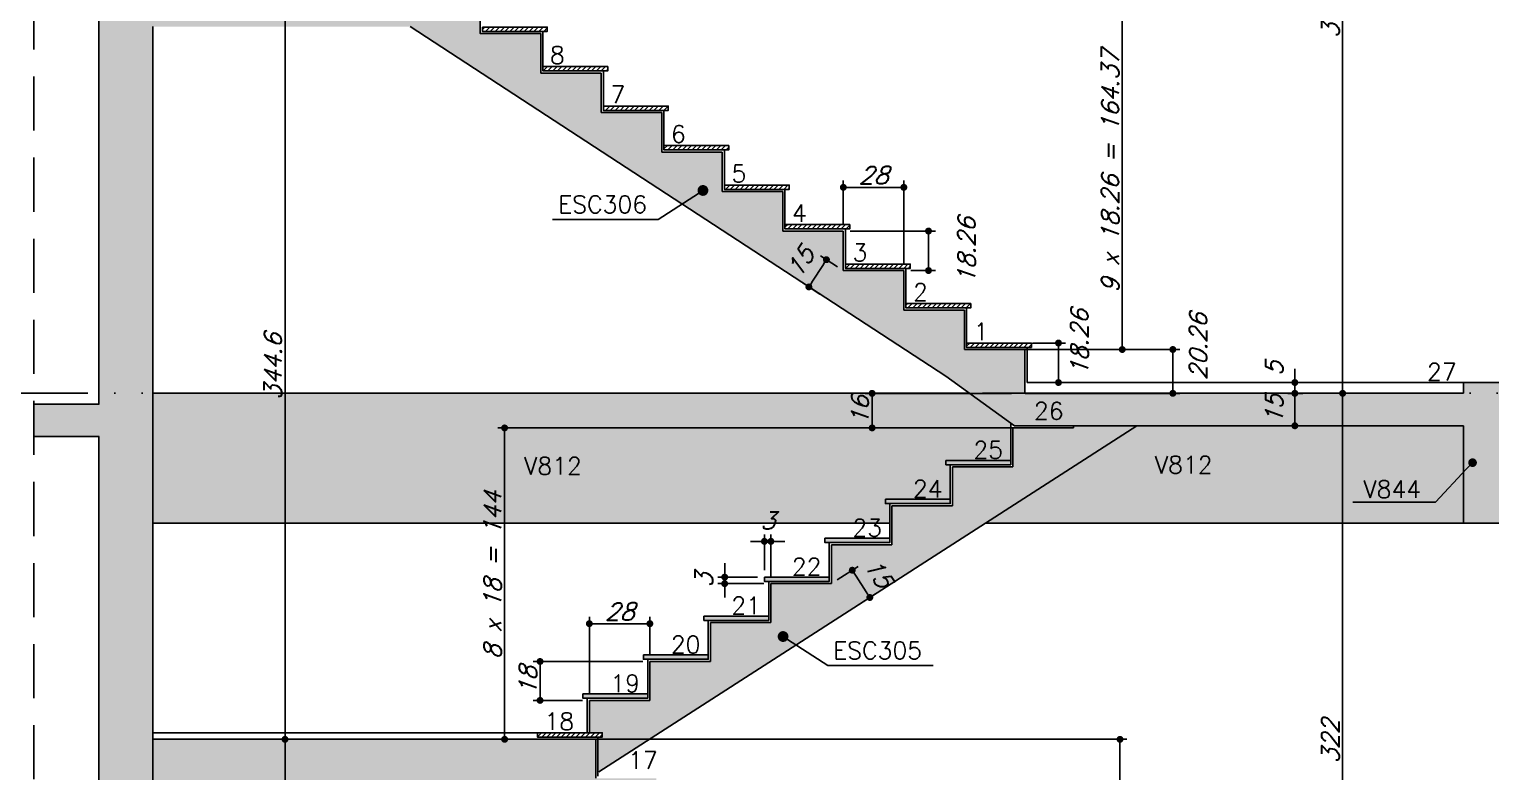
# Model space of a CAD drawing. Header units: millimetres. Extents: x 7530 to 14400, y -7174 to -2969.
# Drawn here: x 7871 to 8548, y -5104 to -4761 of the extents above; entities that cross this region are included whole.
import ezdxf
from ezdxf import colors
from ezdxf.entities.mleader import LeaderData, LeaderLine
from ezdxf.math import Vec2, Vec3

# ---------------------------------------------------------------- set-up
doc = ezdxf.new("R2010")
doc.units = ezdxf.units.MM
doc.header["$LTSCALE"] = 50
doc.header["$PDMODE"] = 3
doc.linetypes.add('DASHED', pattern=[0.75, 0.5, -0.25])
doc.linetypes.add('DIVIDE2', pattern=[0.625, 0.25, -0.125, 0, -0.125, 0, -0.125])
for name, color, linetype in [('F-AUX-RED', 1, 'Continuous'), ('F-BOCEL CORTE', 2, 'Continuous'), ('F-BOCEL VISTA', 253, 'Continuous'), ('F-CORTE', 4, 'Continuous'), ('F-COTAS', 106, 'Continuous'), ('F-EIXOS-DET', 1, 'Continuous'), ('F-ESC CORTE', 4, 'Continuous'), ('F-ESC NOME', 2, 'Continuous'), ('F-ESC NUM', 2, 'Continuous'), ('F-ESC SOLIDO CORTE', 71, 'Continuous'), ('F-ESC VISTA', 2, 'Continuous'), ('F-REV_VISTA', 254, 'Continuous'), ('F-REVESTIMENTO', 1, 'Continuous'), ('F-SOLIDO', 71, 'Continuous'), ('F-TEXTO-YELLOW', 2, 'Continuous'), ('F-VISTA', 2, 'Continuous'), ('F-VISTA SÓLIDO', 254, 'Continuous'), ('F-VISTA SÓLIDO ESCADA', 253, 'Continuous')]:
    doc.layers.add(name, color=color, linetype=linetype)
doc.styles.add('5385-ARQ-PB-BAS-PLA-TER-TORRE-A-106-TXT$0$R60-75', font='romans.shx', dxfattribs={"height": 0.1125})
doc.styles.add('CP-TEXT-INCL', font='romans.shx', dxfattribs={"oblique": 20})
doc.styles.add('ROMANS', font='romans.shx')
doc.styles.get("Standard").update_dxf_attribs({"font": 'romans.shx'})
doc.dimstyles.new('CP-COTAS-50', dxfattribs={"dimscale": 0.64, "dimtxt": 12.5, "dimasz": 5, "dimexe": 5, "dimexo": 5, "dimgap": 2.5, "dimtad": 1, "dimdec": 1, "dimdsep": 46, "dimtxsty": 'CP-TEXT-INCL', "dimblk1": 'DOT', "dimblk2": 'DOT', "dimsah": 1, "dimcen": 9, "dimclrd": 256, "dimclre": 256, "dimclrt": 256, "dimadec": 0, "dimazin": 0, "dimtfac": 1, "dimtdec": 1, "dimtmove": 2, "dimatfit": 3, "dimldrblk": 'DOT', "dimfxl": 5, "dimtolj": 1, "dimarcsym": 0})

# ---------------------------------------------------------------- blocks, each defined once
blk = doc.blocks.new('A$C641cacc2')
at = {"layer": 'F-EIXOS-DET'}
blk.add_lwpolyline([(13416.17, -5663.79), (13306.17, -5663.79)], dxfattribs=at)
at = {"layer": 'F-EIXOS-DET', "color": 252, "linetype": 'DIVIDE2', "ltscale": 2}
blk.add_lwpolyline([(13416.17, -5663.79), (14211.67, -5663.79)], dxfattribs=at)
blk = doc.blocks.new('BOCEL_EST')
at = {"layer": 'F-BOCEL CORTE'}
h = blk.add_hatch(dxfattribs=at)
h.set_pattern_fill('ANSI31', color=2, scale=0.5)
h.paths.add_polyline_path([(13.59, -262.25), (13.59, -260.25), (-16.41, -260.25), (-16.41, -262.25)])
at = {"layer": 'F-BOCEL CORTE', "color": 2}
blk.add_lwpolyline([(-16.41, -260.25), (-16.41, -262.25), (13.59, -262.25), (13.59, -260.25), (-16.41, -260.25)], dxfattribs=at)
blk = doc.blocks.new('BOCEL_VISTA_EST')
at = {"layer": 'F-BOCEL VISTA'}
h = blk.add_hatch(color=254, dxfattribs=at)
h.dxf.hatch_style = 1
h.paths.add_polyline_path([(-209.57, -462.94), (-209.57, -460.94), (-239.57, -460.94), (-239.57, -462.94)])
blk.add_lwpolyline([(-239.57, -460.94), (-239.57, -462.94), (-209.57, -462.94), (-209.57, -460.94), (-239.57, -460.94)], dxfattribs=at)
blk = doc.blocks.new('_DOT')
at = {"color": 0, "linetype": 'ByBlock'}
blk.add_line((-0.5, 0), (-1, 0), dxfattribs=at)
at = {"color": 0, "linetype": 'ByBlock', "const_width": 0.5}
blk.add_lwpolyline([(-0.25, 0, 1), (0.25, 0, 1)], format="xyb", close=True, dxfattribs=at)
blk = doc.blocks.new('*D322')
at = {"layer": 'DEFPOINTS', "color": 0, "transparency": 16777216}
for p in [(8107.72, -5052.93), (8158.53, -5052.93), (8130.53, -5070.93)]:
    blk.add_point(p, dxfattribs=at)
at = {"layer": 'F-COTAS', "lineweight": -2, "transparency": 16777216}
for p, q in [((8155.33, -5052.93), (8104.52, -5052.93)), ((8107.72, -5067.73), (8107.72, -5056.13)), ((8127.33, -5070.93), (8104.52, -5070.93))]:
    blk.add_line(p, q, dxfattribs=at)
at = {"layer": 'F-COTAS', "lineweight": -2, "transparency": 16777216, "xscale": 3.2, "yscale": 3.2, "zscale": 3.2}
for p, rotation in [((8107.72, -5052.93), 90), ((8107.72, -5070.93), 270)]:
    blk.add_blockref('_DOT', p, dxfattribs=dict(at, rotation=rotation))
at = {"layer": 'F-COTAS', "transparency": 16777216, "insert": (8102.12, -5061.93), "char_height": 8, "attachment_point": 5, "rotation": 90, "style": 'CP-TEXT-INCL'}
blk.add_mtext('\\A1;18', dxfattribs=at)
blk = doc.blocks.new('*D323')
at = {"layer": 'DEFPOINTS', "color": 0, "transparency": 16777216}
for p in [(8130.53, -5035.45), (8158.53, -5052.93), (8130.53, -5070.93)]:
    blk.add_point(p, dxfattribs=at)
at = {"layer": 'F-COTAS', "lineweight": -2, "transparency": 16777216}
for p, q in [((8130.53, -5067.73), (8130.53, -5032.25)), ((8155.33, -5035.45), (8133.73, -5035.45)), ((8158.53, -5049.73), (8158.53, -5032.25))]:
    blk.add_line(p, q, dxfattribs=at)
at = {"layer": 'F-COTAS', "lineweight": -2, "transparency": 16777216, "xscale": 3.2, "yscale": 3.2, "zscale": 3.2, "rotation": 180}
blk.add_blockref('_DOT', (8130.53, -5035.45), dxfattribs=at)
at = {"layer": 'F-COTAS', "lineweight": -2, "transparency": 16777216, "xscale": 3.2, "yscale": 3.2, "zscale": 3.2}
blk.add_blockref('_DOT', (8158.53, -5035.45), dxfattribs=at)
at = {"layer": 'F-COTAS', "transparency": 16777216, "insert": (8144.53, -5029.85), "char_height": 8, "attachment_point": 5, "style": 'CP-TEXT-INCL'}
blk.add_mtext('\\A1;28', dxfattribs=at)
blk = doc.blocks.new('*D324')
at = {"layer": 'DEFPOINTS', "color": 0, "transparency": 16777216}
for p in [(8211.53, -4997.38), (8211.53, -5013.93), (8214.53, -5016.93)]:
    blk.add_point(p, dxfattribs=at)
at = {"layer": 'F-COTAS', "lineweight": -2, "transparency": 16777216}
for p, q in [((8208.33, -4997.38), (8205.13, -4997.38)), ((8211.53, -5010.73), (8211.53, -4994.18)), ((8214.53, -4997.38), (8211.53, -4997.38)), ((8214.53, -5013.73), (8214.53, -4994.18)), ((8217.73, -4997.38), (8220.93, -4997.38))]:
    blk.add_line(p, q, dxfattribs=at)
at = {"layer": 'F-COTAS', "lineweight": -2, "transparency": 16777216, "xscale": 3.2, "yscale": 3.2, "zscale": 3.2}
blk.add_blockref('_DOT', (8211.53, -4997.38), dxfattribs=at)
at = {"layer": 'F-COTAS', "lineweight": -2, "transparency": 16777216, "xscale": 3.2, "yscale": 3.2, "zscale": 3.2, "rotation": 180}
blk.add_blockref('_DOT', (8214.53, -4997.38), dxfattribs=at)
at = {"layer": 'F-COTAS', "transparency": 16777216, "insert": (8213.03, -4987.78), "char_height": 8, "attachment_point": 5, "style": 'CP-TEXT-INCL'}
blk.add_mtext('\\A1;3', dxfattribs=at)
blk = doc.blocks.new('*D325')
at = {"layer": 'DEFPOINTS', "color": 0, "transparency": 16777216}
for p in [(8193.15, -5013.93), (8211.53, -5013.93), (8214.53, -5016.93)]:
    blk.add_point(p, dxfattribs=at)
at = {"layer": 'F-COTAS', "lineweight": -2, "transparency": 16777216}
for p, q in [((8193.15, -5010.73), (8193.15, -5007.53)), ((8208.33, -5013.93), (8189.95, -5013.93)), ((8211.33, -5016.93), (8189.95, -5016.93)), ((8193.15, -5016.93), (8193.15, -5013.93)), ((8193.15, -5020.13), (8193.15, -5023.33))]:
    blk.add_line(p, q, dxfattribs=at)
at = {"layer": 'F-COTAS', "lineweight": -2, "transparency": 16777216, "xscale": 3.2, "yscale": 3.2, "zscale": 3.2}
for p, rotation in [((8193.15, -5013.93), 270), ((8193.15, -5016.93), 90)]:
    blk.add_blockref('_DOT', p, dxfattribs=dict(at, rotation=rotation))
at = {"layer": 'F-COTAS', "transparency": 16777216, "insert": (8183.55, -5015.43), "char_height": 8, "attachment_point": 5, "rotation": 90, "style": 'CP-TEXT-INCL'}
blk.add_mtext('\\A1;3', dxfattribs=at)
blk = doc.blocks.new('*D348')
at = {"layer": 'DEFPOINTS', "color": 0, "transparency": 16777216}
for p in [(8242.53, -5016.93), (8260.29, -5023.34), (8250.64, -5029.54)]:
    blk.add_point(p, dxfattribs=at)
at = {"layer": 'F-COTAS', "lineweight": -2, "transparency": 16777216}
for p, q in [((8245.22, -5015.2), (8254.87, -5008.99)), ((8253.91, -5013.42), (8258.56, -5020.65)), ((8253.33, -5027.81), (8262.98, -5021.61))]:
    blk.add_line(p, q, dxfattribs=at)
at = {"layer": 'F-COTAS', "lineweight": -2, "transparency": 16777216, "xscale": 3.2, "yscale": 3.2, "zscale": 3.2}
for p, rotation in [((8252.18, -5010.73), 122.7352262721097), ((8260.29, -5023.34), 302.7352262721097)]:
    blk.add_blockref('_DOT', p, dxfattribs=dict(at, rotation=rotation))
at = {"layer": 'F-COTAS', "transparency": 16777216, "insert": (8264.31, -5011.84), "char_height": 8, "attachment_point": 5, "rotation": 302.73523, "style": 'CP-TEXT-INCL'}
blk.add_mtext('\\A1;15', dxfattribs=at)
blk = doc.blocks.new('*D353')
at = {"layer": 'DEFPOINTS', "color": 0, "transparency": 16777216}
for p in [(8248.03, -4872.14), (8232.1, -4879.73), (8239.92, -4884.76)]:
    blk.add_point(p, dxfattribs=at)
at = {"layer": 'F-COTAS', "lineweight": -2, "transparency": 16777216}
for p, q in [((8245.34, -4870.41), (8237.52, -4865.39)), ((8238.49, -4869.81), (8233.83, -4877.04)), ((8237.22, -4883.03), (8229.41, -4878))]:
    blk.add_line(p, q, dxfattribs=at)
at = {"layer": 'F-COTAS', "lineweight": -2, "transparency": 16777216, "xscale": 3.2, "yscale": 3.2, "zscale": 3.2}
for p, rotation in [((8240.22, -4867.12), 57.26477372789033), ((8232.1, -4879.73), 237.2647737278903)]:
    blk.add_blockref('_DOT', p, dxfattribs=dict(at, rotation=rotation))
at = {"layer": 'F-COTAS', "transparency": 16777216, "insert": (8228.08, -4868.23), "char_height": 8, "attachment_point": 5, "rotation": 57.26477, "style": 'CP-TEXT-INCL'}
blk.add_mtext('\\A1;15', dxfattribs=at)
blk = doc.blocks.new('*D355')
at = {"layer": 'DEFPOINTS', "color": 0, "transparency": 16777216}
for p in [(8329.03, -4908.66), (8400.5, -4908.66), (8329.03, -4928.93)]:
    blk.add_point(p, dxfattribs=at)
at = {"layer": 'F-COTAS', "lineweight": -2, "transparency": 16777216}
for p, q in [((8332.23, -4908.66), (8403.7, -4908.66)), ((8400.5, -4925.73), (8400.5, -4911.86)), ((8332.23, -4928.93), (8403.7, -4928.93))]:
    blk.add_line(p, q, dxfattribs=at)
at = {"layer": 'F-COTAS', "lineweight": -2, "transparency": 16777216, "xscale": 3.2, "yscale": 3.2, "zscale": 3.2}
for p, rotation in [((8400.5, -4908.66), 90), ((8400.5, -4928.93), 270)]:
    blk.add_blockref('_DOT', p, dxfattribs=dict(at, rotation=rotation))
at = {"layer": 'F-COTAS', "transparency": 16777216, "insert": (8412.24, -4907.37), "char_height": 8, "attachment_point": 5, "rotation": 90, "style": 'CP-TEXT-INCL'}
blk.add_mtext('\\A1;20.26', dxfattribs=at)
blk = doc.blocks.new('*D356')
at = {"layer": 'DEFPOINTS', "color": 0, "transparency": 16777216}
for p in [(8332.43, -4905.66), (8347.59, -4905.66), (8332.43, -4923.93)]:
    blk.add_point(p, dxfattribs=at)
at = {"layer": 'F-COTAS', "lineweight": -2, "transparency": 16777216}
for p, q in [((8335.63, -4905.66), (8350.79, -4905.66)), ((8347.59, -4920.73), (8347.59, -4908.86)), ((8335.63, -4923.93), (8350.79, -4923.93))]:
    blk.add_line(p, q, dxfattribs=at)
at = {"layer": 'F-COTAS', "lineweight": -2, "transparency": 16777216, "xscale": 3.2, "yscale": 3.2, "zscale": 3.2}
for p, rotation in [((8347.59, -4905.66), 90), ((8347.59, -4923.93), 270)]:
    blk.add_blockref('_DOT', p, dxfattribs=dict(at, rotation=rotation))
at = {"layer": 'F-COTAS', "transparency": 16777216, "insert": (8357.29, -4905.53), "char_height": 8, "attachment_point": 5, "rotation": 90, "style": 'CP-TEXT-INCL'}
blk.add_mtext('\\A1;18.26', dxfattribs=at)
blk = doc.blocks.new('*D357')
at = {"layer": 'DEFPOINTS', "color": 0, "transparency": 16777216}
for p in [(8248.03, -4853.87), (8276.03, -4872.14), (8287.45, -4872.14)]:
    blk.add_point(p, dxfattribs=at)
at = {"layer": 'F-COTAS', "lineweight": -2, "transparency": 16777216}
for p, q in [((8251.23, -4853.87), (8290.65, -4853.87)), ((8287.45, -4857.07), (8287.45, -4868.94)), ((8279.23, -4872.14), (8290.65, -4872.14))]:
    blk.add_line(p, q, dxfattribs=at)
at = {"layer": 'F-COTAS', "lineweight": -2, "transparency": 16777216, "xscale": 3.2, "yscale": 3.2, "zscale": 3.2}
for p, rotation in [((8287.45, -4853.87), 90), ((8287.45, -4872.14), 270)]:
    blk.add_blockref('_DOT', p, dxfattribs=dict(at, rotation=rotation))
at = {"layer": 'F-COTAS', "transparency": 16777216, "insert": (8305.05, -4863.01), "char_height": 8, "attachment_point": 5, "rotation": 90, "style": 'CP-TEXT-INCL'}
blk.add_mtext('\\A1;18.26', dxfattribs=at)
blk = doc.blocks.new('*D358')
at = {"layer": 'DEFPOINTS', "color": 0, "transparency": 16777216}
for p in [(8248.03, -4833.67), (8248.03, -4853.87), (8276.03, -4872.14)]:
    blk.add_point(p, dxfattribs=at)
at = {"layer": 'F-COTAS', "lineweight": -2, "transparency": 16777216}
for p, q in [((8248.03, -4850.67), (8248.03, -4830.47)), ((8272.83, -4833.67), (8251.23, -4833.67)), ((8276.03, -4868.94), (8276.03, -4830.47))]:
    blk.add_line(p, q, dxfattribs=at)
at = {"layer": 'F-COTAS', "lineweight": -2, "transparency": 16777216, "xscale": 3.2, "yscale": 3.2, "zscale": 3.2, "rotation": 180}
blk.add_blockref('_DOT', (8248.03, -4833.67), dxfattribs=at)
at = {"layer": 'F-COTAS', "lineweight": -2, "transparency": 16777216, "xscale": 3.2, "yscale": 3.2, "zscale": 3.2}
blk.add_blockref('_DOT', (8276.03, -4833.67), dxfattribs=at)
at = {"layer": 'F-COTAS', "transparency": 16777216, "insert": (8262.03, -4828.07), "char_height": 8, "attachment_point": 5, "style": 'CP-TEXT-INCL'}
blk.add_mtext('\\A1;28', dxfattribs=at)
blk = doc.blocks.new('*D363')
at = {"layer": 'DEFPOINTS', "color": 0, "transparency": 16777216}
for p in [(8479.04, -4928.93), (8479.04, -4928.93), (8484.52, -5250.93)]:
    blk.add_point(p, dxfattribs=at)
at = {"layer": 'F-COTAS', "lineweight": -2, "transparency": 16777216}
for p, q in [((8479.04, -5247.73), (8479.04, -4932.13)), ((8481.32, -5250.93), (8475.84, -5250.93))]:
    blk.add_line(p, q, dxfattribs=at)
at = {"layer": 'F-COTAS', "lineweight": -2, "transparency": 16777216, "xscale": 3.2, "yscale": 3.2, "zscale": 3.2}
for p, rotation in [((8479.04, -4928.93), 90), ((8479.04, -5250.93), 270)]:
    blk.add_blockref('_DOT', p, dxfattribs=dict(at, rotation=rotation))
at = {"layer": 'F-COTAS', "transparency": 16777216, "insert": (8473.44, -5089.93), "char_height": 8, "attachment_point": 5, "rotation": 90, "style": 'CP-TEXT-INCL'}
blk.add_mtext('\\A1;322', dxfattribs=at)
blk = doc.blocks.new('*D364')
at = {"layer": 'DEFPOINTS', "color": 0, "transparency": 16777216}
for p in [(8479.04, -4579.93), (8479.04, -4579.93), (8479.04, -4928.93)]:
    blk.add_point(p, dxfattribs=at)
at = {"layer": 'F-COTAS', "lineweight": -2, "transparency": 16777216}
blk.add_line((8479.04, -4925.73), (8479.04, -4583.13), dxfattribs=at)
at = {"layer": 'F-COTAS', "lineweight": -2, "transparency": 16777216, "xscale": 3.2, "yscale": 3.2, "zscale": 3.2}
for p, rotation in [((8479.04, -4579.93), 90), ((8479.04, -4928.93), 270)]:
    blk.add_blockref('_DOT', p, dxfattribs=dict(at, rotation=rotation))
at = {"layer": 'F-COTAS', "transparency": 16777216, "insert": (8473.44, -4754.43), "char_height": 8, "attachment_point": 5, "rotation": 90, "style": 'CP-TEXT-INCL'}
blk.add_mtext('\\A1;349', dxfattribs=at)
blk = doc.blocks.new('*D370')
at = {"layer": 'DEFPOINTS', "color": 0, "transparency": 16777216}
for p in [(8456.95, -4928.93), (8461.58, -4928.93), (8461.58, -4943.93)]:
    blk.add_point(p, dxfattribs=at)
at = {"layer": 'F-COTAS', "lineweight": -2, "transparency": 16777216}
for p, q in [((8458.38, -4928.93), (8453.75, -4928.93)), ((8456.95, -4940.73), (8456.95, -4932.13)), ((8458.38, -4943.93), (8453.75, -4943.93))]:
    blk.add_line(p, q, dxfattribs=at)
at = {"layer": 'F-COTAS', "lineweight": -2, "transparency": 16777216, "xscale": 3.2, "yscale": 3.2, "zscale": 3.2}
for p, rotation in [((8456.95, -4928.93), 90), ((8456.95, -4943.93), 270)]:
    blk.add_blockref('_DOT', p, dxfattribs=dict(at, rotation=rotation))
at = {"layer": 'F-COTAS', "transparency": 16777216, "insert": (8447.35, -4936.43), "char_height": 8, "attachment_point": 5, "rotation": 90, "style": 'CP-TEXT-INCL'}
blk.add_mtext('\\A1;15', dxfattribs=at)
blk = doc.blocks.new('*D371')
at = {"layer": 'DEFPOINTS', "color": 0, "transparency": 16777216}
for p in [(8456.95, -4923.93), (8463.78, -4923.93), (8463.78, -4928.93)]:
    blk.add_point(p, dxfattribs=at)
at = {"layer": 'F-COTAS', "lineweight": -2, "transparency": 16777216}
for p, q in [((8456.95, -4920.73), (8456.95, -4917.53)), ((8460.58, -4923.93), (8453.75, -4923.93)), ((8460.58, -4928.93), (8453.75, -4928.93)), ((8456.95, -4928.93), (8456.95, -4923.93)), ((8456.95, -4932.13), (8456.95, -4935.33))]:
    blk.add_line(p, q, dxfattribs=at)
at = {"layer": 'F-COTAS', "lineweight": -2, "transparency": 16777216, "xscale": 3.2, "yscale": 3.2, "zscale": 3.2}
for p, rotation in [((8456.95, -4923.93), 270), ((8456.95, -4928.93), 90)]:
    blk.add_blockref('_DOT', p, dxfattribs=dict(at, rotation=rotation))
at = {"layer": 'F-COTAS', "transparency": 16777216, "insert": (8447.35, -4917.55), "char_height": 8, "attachment_point": 5, "rotation": 90, "style": 'CP-TEXT-INCL'}
blk.add_mtext('\\A1;5', dxfattribs=at)
blk = doc.blocks.new('*D377')
at = {"layer": 'DEFPOINTS', "color": 0, "transparency": 16777216}
for p in [(7989.72, -5088.93), (7989.72, -5088.93), (7988.16, -5412.93)]:
    blk.add_point(p, dxfattribs=at)
at = {"layer": 'F-COTAS', "lineweight": -2, "transparency": 16777216}
for p, q in [((7989.72, -5409.73), (7989.72, -5092.13)), ((7991.36, -5412.93), (7992.92, -5412.93))]:
    blk.add_line(p, q, dxfattribs=at)
at = {"layer": 'F-COTAS', "lineweight": -2, "transparency": 16777216, "xscale": 3.2, "yscale": 3.2, "zscale": 3.2}
for p, rotation in [((7989.72, -5088.93), 90), ((7989.72, -5412.93), 270)]:
    blk.add_blockref('_DOT', p, dxfattribs=dict(at, rotation=rotation))
at = {"layer": 'F-COTAS', "transparency": 16777216, "insert": (7984.12, -5250.93), "char_height": 8, "attachment_point": 5, "rotation": 90, "style": 'CP-TEXT-INCL'}
blk.add_mtext('\\A1;324', dxfattribs=at)
blk = doc.blocks.new('*D378')
at = {"layer": 'DEFPOINTS', "color": 0, "transparency": 16777216}
for p in [(7989.72, -4744.3), (7989.72, -4744.3), (7989.72, -5088.93)]:
    blk.add_point(p, dxfattribs=at)
at = {"layer": 'F-COTAS', "lineweight": -2, "transparency": 16777216}
blk.add_line((7989.72, -5085.73), (7989.72, -4747.5), dxfattribs=at)
at = {"layer": 'F-COTAS', "lineweight": -2, "transparency": 16777216, "xscale": 3.2, "yscale": 3.2, "zscale": 3.2}
for p, rotation in [((7989.72, -4744.3), 90), ((7989.72, -5088.93), 270)]:
    blk.add_blockref('_DOT', p, dxfattribs=dict(at, rotation=rotation))
at = {"layer": 'F-COTAS', "transparency": 16777216, "insert": (7984.12, -4916.61), "char_height": 8, "attachment_point": 5, "rotation": 90, "style": 'CP-TEXT-INCL'}
blk.add_mtext('\\A1;344.6', dxfattribs=at)
blk = doc.blocks.new('*D384')
at = {"layer": 'DEFPOINTS', "color": 0, "transparency": 16777216}
for p in [(8130.53, -5088.93), (8376.04, -5088.93), (8354.53, -5250.93)]:
    blk.add_point(p, dxfattribs=at)
at = {"layer": 'F-COTAS', "lineweight": -2, "transparency": 16777216}
for p, q in [((8133.73, -5088.93), (8379.24, -5088.93)), ((8376.04, -5247.73), (8376.04, -5092.13)), ((8357.73, -5250.93), (8379.24, -5250.93))]:
    blk.add_line(p, q, dxfattribs=at)
at = {"layer": 'F-COTAS', "lineweight": -2, "transparency": 16777216, "xscale": 3.2, "yscale": 3.2, "zscale": 3.2}
for p, rotation in [((8376.04, -5088.93), 90), ((8376.04, -5250.93), 270)]:
    blk.add_blockref('_DOT', p, dxfattribs=dict(at, rotation=rotation))
at = {"layer": 'F-COTAS', "transparency": 16777216, "insert": (8370.44, -5169.93), "char_height": 8, "attachment_point": 5, "rotation": 90, "style": 'CP-TEXT-INCL'}
blk.add_mtext('\\A1;9 x 18 = 162', dxfattribs=at)
blk = doc.blocks.new('*D385')
at = {"layer": 'DEFPOINTS', "color": 0, "transparency": 16777216}
for p in [(8091.31, -4944.93), (8332.53, -4944.93), (8136.53, -5088.93)]:
    blk.add_point(p, dxfattribs=at)
at = {"layer": 'F-COTAS', "lineweight": -2, "transparency": 16777216}
for p, q in [((8329.33, -4944.93), (8088.11, -4944.93)), ((8091.31, -5085.73), (8091.31, -4948.13)), ((8133.33, -5088.93), (8088.11, -5088.93))]:
    blk.add_line(p, q, dxfattribs=at)
at = {"layer": 'F-COTAS', "lineweight": -2, "transparency": 16777216, "xscale": 3.2, "yscale": 3.2, "zscale": 3.2}
for p, rotation in [((8091.31, -4944.93), 90), ((8091.31, -5088.93), 270)]:
    blk.add_blockref('_DOT', p, dxfattribs=dict(at, rotation=rotation))
at = {"layer": 'F-COTAS', "transparency": 16777216, "insert": (8085.71, -5013.11), "char_height": 8, "attachment_point": 5, "rotation": 90, "style": 'CP-TEXT-INCL'}
blk.add_mtext('\\A1;8 x 18 = 144', dxfattribs=at)
blk = doc.blocks.new('*D386')
at = {"layer": 'DEFPOINTS', "color": 0, "transparency": 16777216}
for p in [(8261.36, -4928.93), (8329.03, -4928.93), (8332.53, -4944.93)]:
    blk.add_point(p, dxfattribs=at)
at = {"layer": 'F-COTAS', "lineweight": -2, "transparency": 16777216}
for p, q in [((8325.83, -4928.93), (8258.16, -4928.93)), ((8261.36, -4941.73), (8261.36, -4932.13)), ((8329.33, -4944.93), (8258.16, -4944.93))]:
    blk.add_line(p, q, dxfattribs=at)
at = {"layer": 'F-COTAS', "lineweight": -2, "transparency": 16777216, "xscale": 3.2, "yscale": 3.2, "zscale": 3.2}
for p, rotation in [((8261.36, -4928.93), 90), ((8261.36, -4944.93), 270)]:
    blk.add_blockref('_DOT', p, dxfattribs=dict(at, rotation=rotation))
at = {"layer": 'F-COTAS', "transparency": 16777216, "insert": (8255.76, -4936.93), "char_height": 8, "attachment_point": 5, "rotation": 90, "style": 'CP-TEXT-INCL'}
blk.add_mtext('\\A1;16', dxfattribs=at)
blk = doc.blocks.new('*D387')
at = {"layer": 'DEFPOINTS', "color": 0, "transparency": 16777216}
for p in [(8080.03, -4744.3), (8377.1, -4744.3), (8329.03, -4908.66)]:
    blk.add_point(p, dxfattribs=at)
at = {"layer": 'F-COTAS', "lineweight": -2, "transparency": 16777216}
for p, q in [((8083.23, -4744.3), (8380.3, -4744.3)), ((8377.1, -4905.46), (8377.1, -4747.5)), ((8332.23, -4908.66), (8380.3, -4908.66))]:
    blk.add_line(p, q, dxfattribs=at)
at = {"layer": 'F-COTAS', "lineweight": -2, "transparency": 16777216, "xscale": 3.2, "yscale": 3.2, "zscale": 3.2}
for p, rotation in [((8377.1, -4744.3), 90), ((8377.1, -4908.66), 270)]:
    blk.add_blockref('_DOT', p, dxfattribs=dict(at, rotation=rotation))
at = {"layer": 'F-COTAS', "transparency": 16777216, "insert": (8371.5, -4826.48), "char_height": 8, "attachment_point": 5, "rotation": 90, "style": 'CP-TEXT-INCL'}
blk.add_mtext('\\A1;9 x 18.26 = 164.37', dxfattribs=at)

msp = doc.modelspace()

# ---------------------------------------------------------------- hatches: boundary and pattern name
at = {"layer": 'F-ESC SOLIDO CORTE'}
h = msp.add_hatch(color=256, dxfattribs=at)
h.dxf.hatch_style = 1
h.paths.add_polyline_path([(7928.528, -4744.296), (7928.528, -4759.296), (8047.569, -4759.296), (8295.529, -4921.029), (8327.17, -4943.927), (8535.028, -4943.927), (8535.028, -4988.927), (8554.028, -4988.927), (8554.028, -4923.927), (8535.028, -4923.927), (8535.028, -4928.927), (8332.028, -4928.927), (8332.028, -4908.664), (8304.028, -4908.664), (8304.028, -4890.401), (8276.028, -4890.401), (8276.028, -4872.138), (8248.028, -4872.138), (8248.028, -4853.875), (8220.028, -4853.875), (8220.028, -4835.612), (8192.028, -4835.612), (8192.028, -4817.348), (8164.028, -4817.348), (8164.028, -4799.085), (8136.028, -4799.085), (8136.028, -4780.822), (8108.028, -4780.822), (8108.028, -4762.559), (8080.028, -4762.559), (8080.028, -4744.296)])
h = msp.add_hatch(color=256, dxfattribs=at)
h.dxf.hatch_style = 1
h.paths.add_polyline_path([(8329.528, -5232.927), (8329.528, -5214.927), (8301.528, -5214.927), (8301.528, -5196.927), (8273.528, -5196.927), (8273.528, -5178.927), (8245.528, -5178.927), (8245.528, -5160.927), (8217.528, -5160.927), (8217.528, -5142.927), (8189.528, -5142.927), (8189.528, -5124.927), (8161.528, -5124.927), (8161.528, -5106.927), (8133.528, -5106.927), (8133.528, -5088.927), (7928.528, -5088.927), (7928.528, -5110.927), (8099.067, -5110.927), (8351.067, -5272.927), (8535.028, -5272.927), (8535.028, -5290.927), (8554.028, -5290.927), (8554.028, -5250.927), (8535.028, -5250.927), (8357.528, -5250.927), (8357.528, -5232.927)])
at = {"layer": 'F-SOLIDO'}
h = msp.add_hatch(color=256, dxfattribs=at)
h.dxf.hatch_style = 1
h.paths.add_polyline_path([(8554.028, -5774.927), (7928.528, -5774.927), (7928.528, -5789.927), (8535.028, -5789.927), (8535.028, -5819.927), (8554.028, -5819.927)])
h.paths.add_polyline_path([(7928.528, -3502.927), (7903.528, -3502.927), (7903.528, -3562.927), (7873.528, -3562.927), (7873.528, -3577.927), (7903.528, -3577.927), (7903.528, -3904.927), (7873.528, -3904.927), (7873.528, -3919.927), (7903.528, -3919.927), (7903.528, -4246.927), (7873.528, -4246.927), (7873.528, -4261.927), (7903.528, -4261.927), (7903.528, -4588.927), (7873.528, -4588.927), (7873.528, -4603.927), (7903.528, -4603.927), (7903.528, -4933.925), (7873.528, -4933.925), (7873.528, -4948.925), (7903.528, -4948.925), (7903.528, -5774.927), (7873.528, -5774.927), (7873.528, -5789.927), (7903.528, -5789.927), (7903.528, -5819.927), (7928.528, -5819.927)])
at = {"layer": 'F-VISTA SÓLIDO'}
h = msp.add_hatch(color=256, dxfattribs=at)
h.dxf.hatch_style = 1
h.paths.add_polyline_path([(8554.028, -5290.927), (8535.028, -5290.927), (8535.028, -5414.927), (8554.028, -5414.927)])
h.paths.add_polyline_path([(8269.528, -4988.927), (8269.528, -4979.927), (8267.528, -4979.927), (8267.528, -4977.927), (8297.528, -4977.927), (8297.528, -4961.927), (8295.528, -4961.927), (8295.528, -4959.927), (8325.528, -4959.927), (8325.528, -4943.927), (8325.528, -4942.739), (8306.443, -4928.927), (7928.528, -4928.927), (7928.528, -4988.927)])
h = msp.add_hatch(color=256, dxfattribs=at)
h.dxf.hatch_style = 1
h.paths.add_polyline_path([(8535.028, -4988.927), (8535.028, -4943.927), (8383.823, -4943.927), (8313.823, -4988.927)])
at = {"layer": 'F-VISTA SÓLIDO ESCADA'}
h = msp.add_hatch(color=256, dxfattribs=at)
h.dxf.hatch_style = 1
h.paths.add_polyline_path([(8383.823, -4943.927), (8354.528, -4943.927), (8354.528, -4944.927), (8326.528, -4944.927), (8326.528, -4962.927), (8298.528, -4962.927), (8298.528, -4980.927), (8270.528, -4980.927), (8270.528, -4998.927), (8242.528, -4998.927), (8242.528, -5016.927), (8214.528, -5016.927), (8214.528, -5034.927), (8186.528, -5034.927), (8186.528, -5052.927), (8158.528, -5052.927), (8158.528, -5070.927), (8130.528, -5070.927), (8130.528, -5085.927), (8136.528, -5085.927), (8136.528, -5087.927), (8134.528, -5087.927), (8134.528, -5103.927), (8134.934, -5103.927)])

# ---------------------------------------------------------------- linework, layer by layer
at = {"layer": 'F-AUX-RED', "color": 1, "linetype": 'DASHED'}
msp.add_line((7873.528, -5819.927), (7873.528, -3502.927), dxfattribs=at)
at = {"layer": 'F-CORTE'}
for p, q in [((7903.528, -4933.925), (7903.528, -4603.927)), ((7928.528, -5110.927), (7928.528, -4759.296)), ((7903.528, -5424.925), (7903.528, -4948.925))]:
    msp.add_line(p, q, dxfattribs=at)
for points in [[(7903.692, -4933.925), (7873.692, -4933.925)], [(7903.692, -4948.925), (7873.692, -4948.925)]]:
    msp.add_lwpolyline(points, dxfattribs=at)
at = {"layer": 'F-ESC CORTE'}
for p, q in [((8108.028, -4762.559), (8108.028, -4780.822)), ((8136.028, -4780.822), (8136.028, -4799.085)), ((8164.028, -4799.085), (8164.028, -4817.348)), ((8192.028, -4817.348), (8192.028, -4835.612)), ((8220.028, -4835.612), (8220.028, -4853.875)), ((8248.028, -4853.875), (8248.028, -4872.138)), ((8276.028, -4872.138), (8276.028, -4890.401)), ((8304.028, -4890.401), (8304.028, -4908.664)), ((8332.028, -4908.664), (8332.028, -4928.927)), ((8332.028, -4928.927), (8535.028, -4928.927)), ((8133.528, -5088.927), (8133.528, -5106.927))]:
    msp.add_line(p, q, dxfattribs=at)
for points in [[(8080.028, -4744.296), (8080.028, -4762.559), (8108.028, -4762.559)], [(8535.028, -4943.927), (8327.17, -4943.927), (8295.529, -4921.029), (8047.569, -4759.296)], [(8108.028, -4780.822), (8136.028, -4780.822)], [(8136.028, -4799.085), (8164.028, -4799.085)], [(8164.028, -4817.348), (8192.028, -4817.348)], [(8192.028, -4835.612), (8220.028, -4835.612)], [(8220.028, -4853.875), (8248.028, -4853.875)], [(8248.028, -4872.138), (8276.028, -4872.138)], [(8276.028, -4890.401), (8304.028, -4890.401)], [(8304.028, -4908.664), (8332.028, -4908.664)], [(8535.028, -4923.927), (8535.028, -4928.927)], [(8554.028, -4923.927), (8554.028, -4988.927), (8535.028, -4988.927), (8535.028, -4943.927)], [(8535.028, -4923.927), (8554.028, -4923.927)], [(7928.528, -5088.927), (8133.528, -5088.927)]]:
    msp.add_lwpolyline(points, dxfattribs=at)
at = {"layer": 'F-ESC VISTA'}
for p, q in [((8383.823, -4943.927), (8134.934, -5103.927)), ((8326.528, -4962.927), (8326.528, -4944.927)), ((8326.528, -4944.927), (8354.528, -4944.927)), ((8354.528, -4944.927), (8354.528, -4943.927)), ((8298.528, -4980.927), (8298.528, -4962.927)), ((8298.528, -4962.927), (8326.528, -4962.927)), ((8270.528, -4998.927), (8270.528, -4980.927)), ((8270.528, -4980.927), (8298.528, -4980.927)), ((8242.528, -5016.927), (8242.528, -4998.927)), ((8242.528, -4998.927), (8270.528, -4998.927)), ((8214.528, -5034.927), (8214.528, -5016.927)), ((8214.528, -5016.927), (8242.528, -5016.927)), ((8186.528, -5052.927), (8186.528, -5034.927)), ((8186.528, -5034.927), (8214.528, -5034.927)), ((8158.528, -5070.927), (8158.528, -5052.927)), ((8158.528, -5052.927), (8186.528, -5052.927)), ((8130.528, -5085.927), (8130.528, -5070.927)), ((8130.528, -5070.927), (8158.528, -5070.927))]:
    msp.add_line(p, q, dxfattribs=at)
at = {"layer": 'F-REV_VISTA'}
for p, q in [((8325.528, -4961.927), (8325.528, -4942.739)), ((8297.528, -4979.927), (8297.528, -4961.927)), ((8297.528, -4961.927), (8325.528, -4961.927)), ((8269.528, -4997.927), (8269.528, -4979.927)), ((8269.528, -4979.927), (8297.528, -4979.927)), ((8241.528, -5015.927), (8241.528, -4997.927)), ((8241.528, -4997.927), (8269.528, -4997.927)), ((8213.528, -5033.927), (8213.528, -5015.927)), ((8213.528, -5015.927), (8241.528, -5015.927)), ((8185.528, -5051.927), (8185.528, -5033.927)), ((8185.528, -5033.927), (8213.528, -5033.927)), ((8157.528, -5069.927), (8157.528, -5051.927)), ((8157.528, -5051.927), (8185.528, -5051.927)), ((8129.528, -5085.927), (8129.528, -5069.927)), ((8129.528, -5069.927), (8157.528, -5069.927))]:
    msp.add_line(p, q, dxfattribs=at)
msp.add_lwpolyline([(8135.528, -5085.927), (8133.528, -5085.927)], dxfattribs=at)
at = {"layer": 'F-REVESTIMENTO'}
for p, q in [((8109.028, -4761.559), (8081.028, -4761.559)), ((8109.028, -4779.822), (8109.028, -4761.559)), ((8137.028, -4779.822), (8109.028, -4779.822)), ((8137.028, -4798.085), (8137.028, -4779.822)), ((8165.028, -4798.085), (8137.028, -4798.085)), ((8165.028, -4816.348), (8165.028, -4798.085)), ((8193.028, -4816.348), (8165.028, -4816.348)), ((8193.028, -4834.612), (8193.028, -4816.348)), ((8221.028, -4834.612), (8193.028, -4834.612)), ((8221.028, -4852.875), (8221.028, -4834.612)), ((8249.028, -4852.875), (8221.028, -4852.875)), ((8249.028, -4871.138), (8249.028, -4852.875)), ((8277.028, -4871.138), (8249.028, -4871.138)), ((8277.028, -4889.401), (8277.028, -4871.138)), ((8305.028, -4889.401), (8277.028, -4889.401)), ((8305.028, -4907.664), (8305.028, -4889.401)), ((8333.028, -4907.664), (8305.028, -4907.664)), ((8333.028, -4923.927), (8333.028, -4907.664)), ((8333.028, -4923.927), (8535.028, -4923.927)), ((8134.528, -5105.927), (8134.528, -5087.927))]:
    msp.add_line(p, q, dxfattribs=at)
msp.add_lwpolyline([(8131.528, -5087.927), (8106.528, -5087.927), (8106.528, -5085.927), (7928.528, -5085.927)], dxfattribs=at)
at = {"layer": 'F-VISTA'}
for points in [[(8306.443, -4928.927), (7928.528, -4928.927)], [(8269.528, -4988.927), (7928.528, -4988.927)], [(8535.028, -4988.927), (8313.823, -4988.927)]]:
    msp.add_lwpolyline(points, dxfattribs=at)

# ---------------------------------------------------------------- block references
at = {"layer": 'F-BOCEL CORTE'}
for p in [(8097.439, -4499.306), (8125.439, -4517.569), (8153.439, -4535.832), (8181.439, -4554.095), (8209.439, -4572.359), (8237.439, -4590.622), (8265.439, -4608.885), (8293.439, -4627.148), (8321.439, -4645.411), (8122.939, -4825.674)]:
    msp.add_blockref('BOCEL_EST', p, dxfattribs=at)
at = {"layer": 'F-BOCEL VISTA'}
for p in [(8535.093, -4498.989), (8507.093, -4516.989), (8479.093, -4534.989), (8451.093, -4552.989), (8423.093, -4570.989), (8395.093, -4588.989), (8367.093, -4606.989)]:
    msp.add_blockref('BOCEL_VISTA_EST', p, dxfattribs=at)
at = {"layer": 'F-EIXOS-DET'}
msp.add_blockref('A$C641cacc2', (-5542.644, 734.866), dxfattribs=at)

# ---------------------------------------------------------------- texts
at = {"layer": 'F-ESC NOME', "style": 'ROMANS'}
for s, p in [('ESC306', (8116.1, -4845.558)), ('ESC305', (8243.342, -5051.841))]:
    msp.add_text(s, height=8, dxfattribs=at).set_placement(p)
at = {"layer": 'F-ESC NUM', "style": '5385-ARQ-PB-BAS-PLA-TER-TORRE-A-106-TXT$0$R60-75'}
for s, p in [('8', (8112.3, -4776.511)), ('7', (8140.3, -4794.774)), ('6', (8168.3, -4813.038)), ('5', (8196.3, -4831.301)), ('4', (8224.3, -4849.564)), ('3', (8252.3, -4867.827)), ('2', (8280.3, -4886.09)), ('1', (8308.3, -4904.353)), ('27', (8518.106, -4923.021)), ('26', (8336.226, -4941.087)), ('25', (8308.226, -4959.087)), ('24', (8280.226, -4977.087)), ('23', (8252.226, -4995.087)), ('22', (8224.226, -5013.087)), ('21', (8196.226, -5031.087)), ('20', (8168.226, -5049.087)), ('19', (8140.226, -5067.087)), ('18', (8109.781, -5084.617)), ('17', (8148.465, -5102.617))]:
    msp.add_text(s, height=8, dxfattribs=at).set_placement(p)
at = {"layer": 'F-TEXTO-YELLOW', "style": 'ROMANS'}
for s, p in [('V812', (8100.315, -4966.475)), ('V812', (8392.13, -4965.96)), ('V844', (8488.643, -4977.251))]:
    msp.add_text(s, height=8, dxfattribs=at).set_placement(p)

# ---------------------------------------------------------------- dimensions: what is measured, and where the dimension line sits
at = {"layer": 'F-COTAS'}
for base, p1, p2, picture, middle in [((8479.036, -4579.927), (8479.036, -4928.927), (8479.036, -4579.927), '*D364', (8473.436, -4754.427)), ((7989.723, -4744.296), (7989.723, -5088.927), (7989.723, -4744.296), '*D378', (7984.123, -4916.612)), ((8261.363, -4928.927), (8332.528, -4944.927), (8329.028, -4928.927), '*D386', (8255.763, -4936.927)), ((8456.945, -4928.927), (8461.575, -4943.927), (8461.575, -4928.927), '*D370', (8447.345, -4936.427)), ((8479.036, -4928.927), (8484.52, -5250.927), (8479.036, -4928.927), '*D363', (8473.436, -5089.927)), ((7989.723, -5088.927), (7988.157, -5412.927), (7989.723, -5088.927), '*D377', (7984.123, -5250.927))]:
    dim = msp.add_linear_dim(base=base, p1=p1, p2=p2, angle=90, dimstyle='CP-COTAS-50', dxfattribs=at)
    dim.commit()
    dim.dimension.update_dxf_attribs({"geometry": picture, "text_midpoint": middle})
dim = msp.add_linear_dim(base=(8377.103, -4744.296), p1=(8329.028, -4908.664), p2=(8080.028, -4744.296), angle=90, text='9 x 18.26 = <>', dimstyle='CP-COTAS-50', override={"dimdec": 2}, dxfattribs=at)
dim.commit()
dim.dimension.update_dxf_attribs({"geometry": '*D387', "text_midpoint": (8371.503, -4826.48)})
for base, p1, p2, override, picture, middle in [((8248.028, -4833.668), (8276.028, -4872.138), (8248.028, -4853.875), {"dimdec": 2}, '*D358', (8262.028, -4828.068)), ((8211.528, -4997.384), (8214.528, -5016.927), (8211.528, -5013.927), {"dimfxl": 2.5}, '*D324', (8213.028, -4987.784)), ((8130.528, -5035.454), (8158.528, -5052.927), (8130.528, -5070.927), {"dimfxl": 2.5}, '*D323', (8144.528, -5029.854))]:
    dim = msp.add_linear_dim(base=base, p1=p1, p2=p2, dimstyle='CP-COTAS-50', override=override, dxfattribs=at)
    dim.commit()
    dim.dimension.update_dxf_attribs({"geometry": picture, "text_midpoint": middle})
for base, p1, p2, override, picture, middle in [((8287.448, -4872.138), (8248.028, -4853.875), (8276.028, -4872.138), {"dimdec": 2}, '*D357', (8305.048, -4863.006)), ((8193.154, -5013.927), (8214.528, -5016.927), (8211.528, -5013.927), {"dimfxl": 2.5}, '*D325', (8183.554, -5015.427)), ((8107.717, -5052.927), (8130.528, -5070.927), (8158.528, -5052.927), {"dimfxl": 2.5}, '*D322', (8102.117, -5061.927))]:
    dim = msp.add_linear_dim(base=base, p1=p1, p2=p2, angle=90, dimstyle='CP-COTAS-50', override=override, dxfattribs=at)
    dim.commit()
    dim.dimension.update_dxf_attribs({"geometry": picture, "text_midpoint": middle})
for p1, p2, distance, picture, middle in [((8248.028, -4872.138), (8239.917, -4884.755), -9.288, '*D353', (8228.085, -4868.233)), ((8242.528, -5016.927), (8250.639, -5029.545), 11.469, '*D348', (8264.307, -5011.843))]:
    dim = msp.add_aligned_dim(p1=p1, p2=p2, distance=distance, dimstyle='CP-COTAS-50', dxfattribs=at)
    dim.commit()
    dim.dimension.update_dxf_attribs({"geometry": picture, "text_midpoint": middle})
for base, p1, p2, picture, middle in [((8347.595, -4905.664), (8332.431, -4923.927), (8332.431, -4905.664), '*D356', (8357.291, -4905.526)), ((8400.504, -4908.664), (8329.028, -4928.927), (8329.028, -4908.664), '*D355', (8412.242, -4907.367))]:
    dim = msp.add_linear_dim(base=base, p1=p1, p2=p2, angle=90, dimstyle='CP-COTAS-50', override={"dimdec": 2}, dxfattribs=at)
    dim.commit()
    dim.dimension.update_dxf_attribs({"geometry": picture, "text_midpoint": middle, "dimtype": 160})
dim = msp.add_linear_dim(base=(8456.945, -4923.927), p1=(8463.778, -4928.927), p2=(8463.778, -4923.927), angle=90, dimstyle='CP-COTAS-50', dxfattribs=at)
dim.commit()
dim.dimension.update_dxf_attribs({"geometry": '*D371', "text_midpoint": (8447.345, -4917.546), "dimtype": 160})
dim = msp.add_linear_dim(base=(8091.312, -4944.927), p1=(8136.528, -5088.927), p2=(8332.528, -4944.927), angle=90, text='8 x 18 = <>', dimstyle='CP-COTAS-50', dxfattribs=at)
dim.commit()
dim.dimension.update_dxf_attribs({"geometry": '*D385', "text_midpoint": (8085.712, -5013.106), "dimtype": 160})
dim = msp.add_linear_dim(base=(8376.039, -5088.927), p1=(8354.528, -5250.927), p2=(8130.528, -5088.927), angle=90, text='9 x 18 = <>', dimstyle='CP-COTAS-50', dxfattribs=at)
dim.commit()
dim.dimension.update_dxf_attribs({"geometry": '*D384', "text_midpoint": (8370.439, -5169.927)})

# ---------------------------------------------------------------- leaders
at = {"layer": 'F-AUX-RED'}
ml = msp.add_multileader_mtext('Standard', dxfattribs=at)
ml.set_content('', color=256)
ml.set_leader_properties()
ml.set_arrow_properties(name='DOT')
ml.build(insert=Vec2(0, 0))
ml.multileader.update_dxf_attribs({"text_right_attachment_type": 6, "dogleg_length": 0.36, "arrow_head_size": 5})
ctx = ml.context
ctx.base_point, ctx.char_height, ctx.arrow_head_size, ctx.landing_gap_size, ctx.plane_origin = Vec3(8113.415, -4848.383), 0.18, 5, 0.09, Vec3(8183.08, -4830.473)
ctx.right_attachment, ctx.text_align_type = 6, 2
notes = []
notes.append((ctx, [(0, (1, 1, 0), (8162.435, -4848.473), (-1, 0), 48.841, [(0, [(8183.08, -4835.111)], 0, [])])]))
ctx.mtext.insert, ctx.mtext.rotation, ctx.mtext.alignment, ctx.mtext.flow_direction = Vec3(8113.505, -4848.293), -3.1415927, 3, 5
ml = msp.add_multileader_mtext('Standard', dxfattribs=at)
ml.set_content('', color=256)
ml.set_leader_properties()
ml.set_arrow_properties(name='DOT')
ml.build(insert=Vec2(0, 0))
ml.multileader.update_dxf_attribs({"text_right_attachment_type": 6, "dogleg_length": 0.36})
ctx = ml.context
ctx.base_point, ctx.char_height, ctx.landing_gap_size, ctx.plane_origin = Vec3(8483.687, -4979.172), 0.18, 0.09, Vec3(8533.411, -4966.42)
ctx.right_attachment, ctx.text_align_type = 6, 2
notes.append((ctx, [(0, (1, 1, 0), (8521.96, -4979.262), (-1, 0), 38.093, [(0, [(8539.18, -4960.992)], 0, [])])]))
ctx.mtext.insert, ctx.mtext.rotation, ctx.mtext.alignment, ctx.mtext.flow_direction = Vec3(8483.777, -4979.082), 3.1415927, 3, 5
ml = msp.add_multileader_mtext('Standard', dxfattribs=at)
ml.set_content('', color=256)
ml.set_leader_properties()
ml.set_arrow_properties(name='DOT')
ml.build(insert=Vec2(0, 0))
ml.multileader.update_dxf_attribs({"text_right_attachment_type": 6, "dogleg_length": 0.36, "arrow_head_size": 5})
ctx = ml.context
ctx.base_point, ctx.char_height, ctx.arrow_head_size, ctx.landing_gap_size, ctx.plane_origin = Vec3(8289.657, -5054.756), 0.18, 5, 0.09, Vec3(8220.172, -5036.756)
ctx.right_attachment = 6
notes.append((ctx, [(0, (1, 1, 0), (8240.817, -5054.756), (1, 0), 48.841, [(0, [(8220.172, -5041.394)], 0, [])])]))
ctx.mtext.insert, ctx.mtext.rotation, ctx.mtext.flow_direction = Vec3(8289.747, -5054.666), -3.1415927, 5
for ctx, leaders in notes:
    for number, flags, end, landing, length, lines in leaders:
        leader = LeaderData()
        leader.index, (leader.has_last_leader_line, leader.has_dogleg_vector, leader.attachment_direction) = number, flags
        leader.last_leader_point, leader.dogleg_vector, leader.dogleg_length = Vec3(end), Vec3(landing), length
        for number, points, colour, breaks in lines:
            line = LeaderLine()
            line.index, line.vertices, line.color, line.breaks = number, Vec3.list(points), colors.encode_raw_color(colour), breaks
            leader.lines.append(line)
        ctx.leaders.append(leader)

doc.saveas('drawing.dxf')
